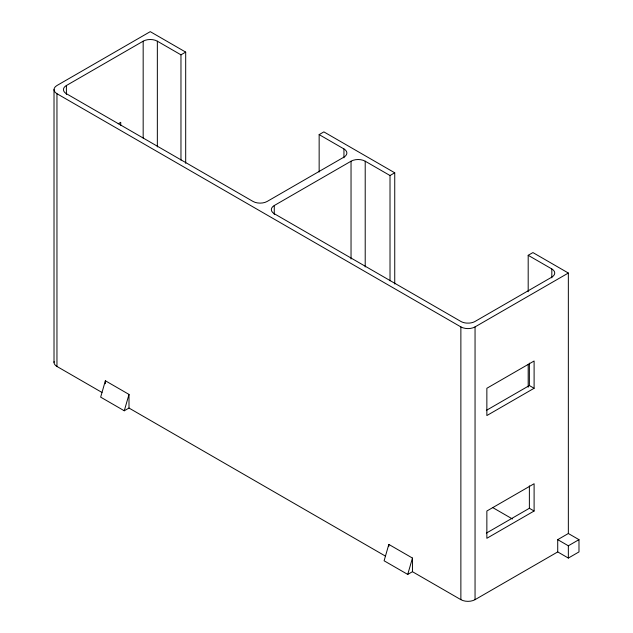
<?xml version="1.0" encoding="UTF-8"?>
<svg xmlns="http://www.w3.org/2000/svg" width="633" height="633" viewBox="0 0 633 633"><rect width="100%" height="100%" fill="white"/><g stroke="black" fill="none" stroke-linecap="round" stroke-linejoin="round"><path stroke-width="0.95" d="M128.997 408.048L128.997 394.414L105.379 380.773L100.655 397.136L124.274 410.777L128.997 408.048L385.41 556.091M124.274 410.777L128.997 394.414M412.455 571.702L412.455 558.061L388.828 544.42L384.104 560.791L407.731 574.424L412.455 571.702L460.871 599.657A10.025 5.784 0 0 0 475.051 599.657L557.72 551.921L568.347 558.061L578.981 551.921L578.981 539.648L568.347 533.516L557.72 539.648L557.72 551.921M407.731 574.424L412.455 558.061M319.151 172.01L319.151 134.615L343.948 148.929A10.025 5.784 0 0 1 343.948 157.119L267.181 201.436A10.025 5.784 0 0 1 253.01 201.436L66.402 93.7A10.025 5.784 0 0 1 63.553 90.361L63.553 88.857A10.025 5.784 0 0 1 66.402 85.518L143.169 41.192A10.025 5.784 0 0 1 157.348 41.192L180.967 54.834L185.691 52.104L185.691 163.314M118.205 123.799L120.729 122.343L120.729 125.263M319.151 134.615L323.874 131.886L394.739 172.801L394.739 284.011M274.271 214.421L274.271 205.527L351.038 161.209A10.025 5.784 0 0 1 365.209 161.209L390.015 175.523L394.739 172.801M528.191 291.718L528.191 255.305L532.923 252.575L568.347 273.037L568.347 533.516M185.691 52.104L150.258 31.65L56.954 85.518A10.025 5.784 0 0 0 56.954 93.7L460.871 326.905A10.025 5.784 0 0 0 475.051 326.905L568.347 273.037M486.35 410.382L529.378 385.544L534.102 388.274L534.102 361L486.856 388.274L486.856 415.549L534.102 388.274M486.35 533.121L529.378 508.283L534.102 511.013L534.102 483.739L486.856 511.013L486.856 538.287L534.102 511.013M557.72 539.648L568.347 545.788L578.981 539.648M528.191 255.305L551.818 268.946L551.818 277.84M492.751 507.595L512.437 518.965M54.106 361.609A10.025 5.784 0 0 0 56.954 366.452L101.976 392.452M568.347 545.788L568.347 558.061M529.378 363.136L529.378 385.544M529.378 485.875L529.378 508.283M528.191 364.545L528.191 387.182M475.051 326.905L475.051 599.657M460.871 326.905L460.871 599.657M390.015 175.523L390.015 280.83M388.828 544.42L388.828 546.374M365.209 161.209L365.209 266.944M351.038 161.209L351.038 259.039M343.948 148.929L343.948 157.823M180.967 54.834L180.967 160.141M157.348 41.192L157.348 146.935M143.169 41.192L143.169 138.041M105.379 380.773L105.379 383.693M66.402 85.518L66.402 94.412M56.954 93.7L56.954 366.452M54.019 89.609L54.019 362.361M551.818 268.946A10.025 5.784 0 0 1 551.818 277.127L475.051 321.445A10.025 5.784 0 0 1 469.267 323.091L466.656 323.091A10.025 5.784 0 0 1 460.871 321.445L274.271 213.709A10.025 5.784 0 0 1 274.271 205.527"/></g></svg>
